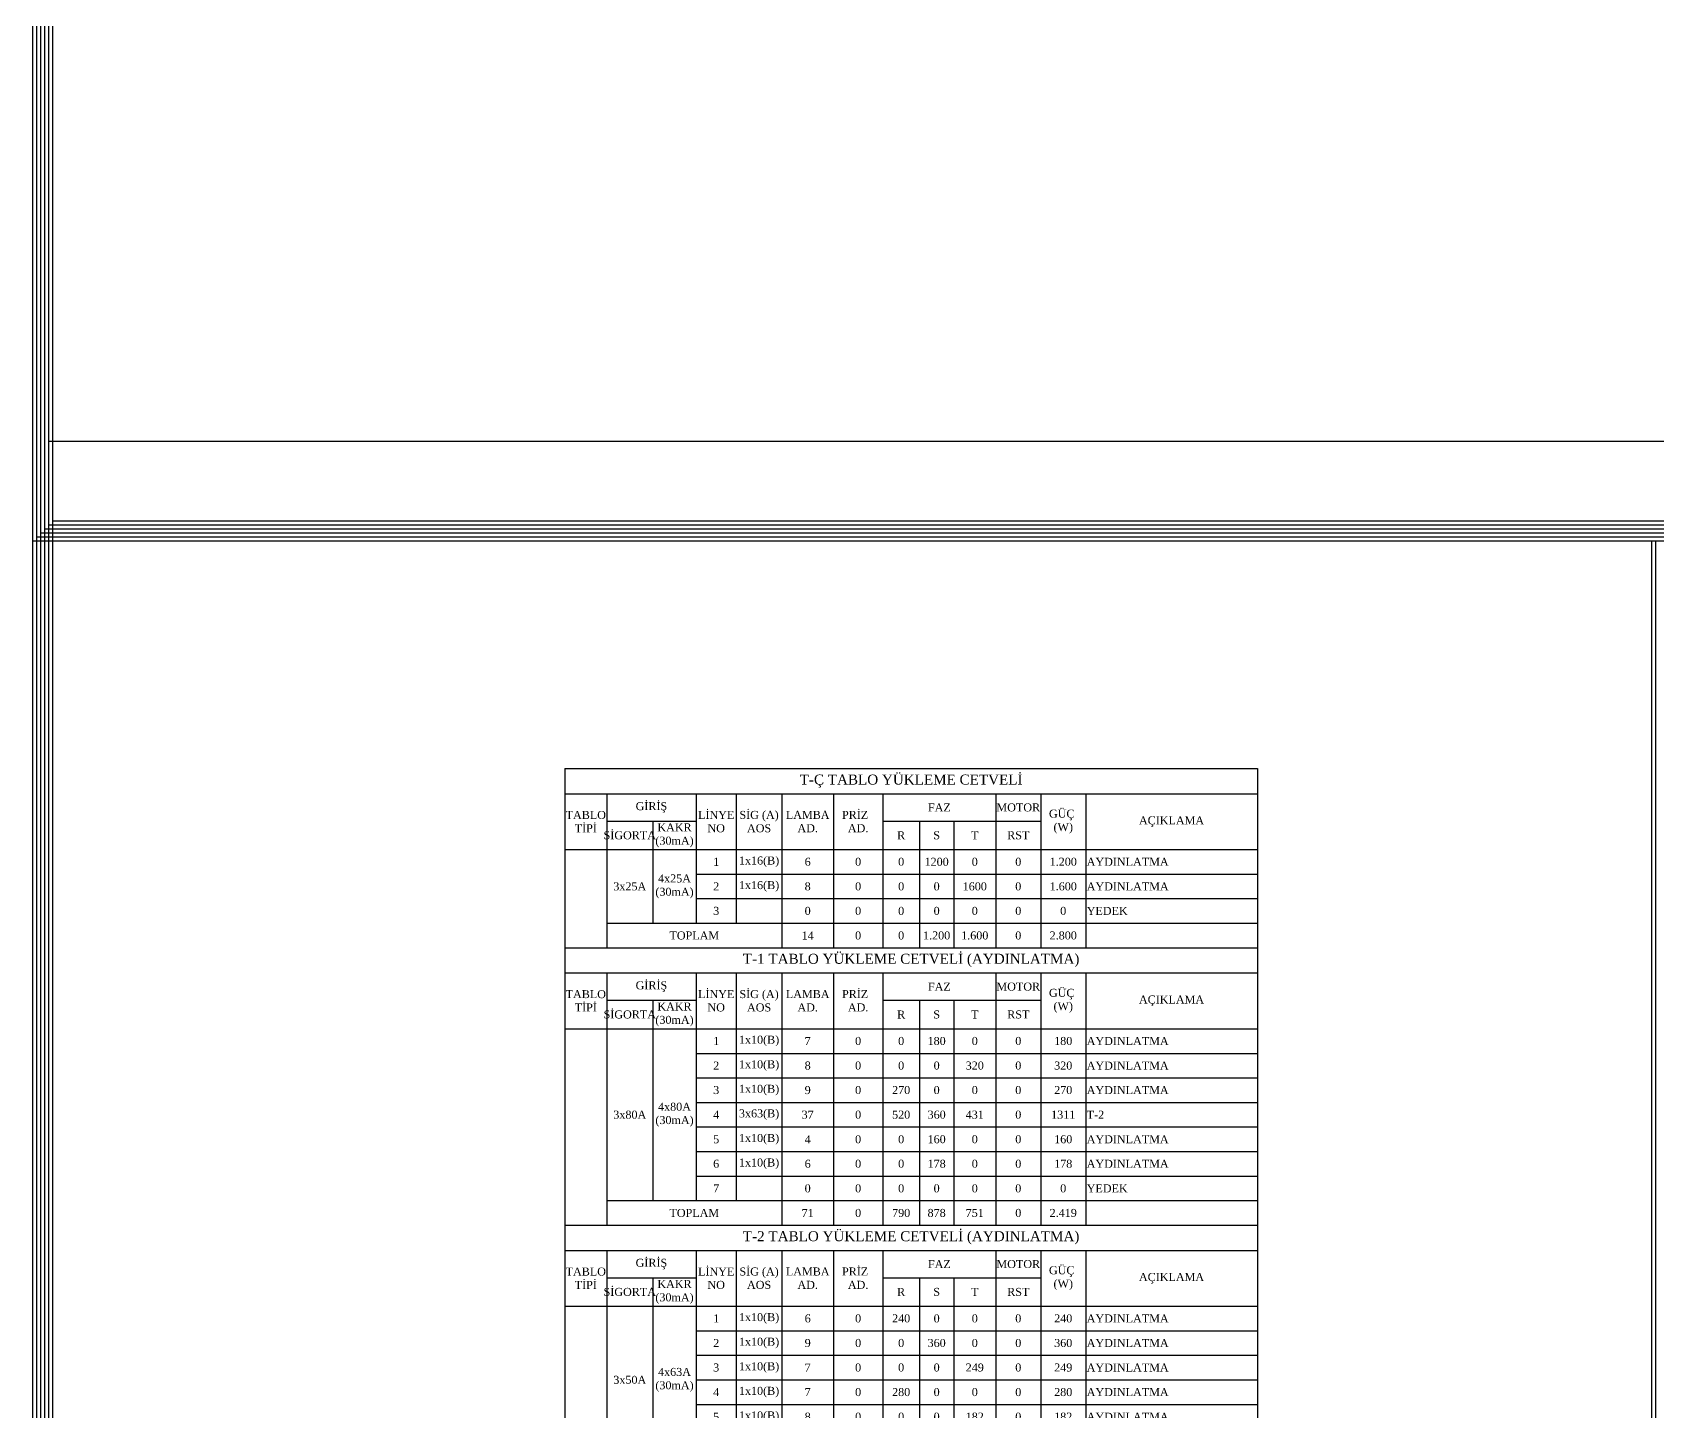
# Model space of a CAD drawing. Header units: millimetres. Extents: x 2046 to 14753, y 2361 to 29276.
# Drawn here: x 2996 to 5038, y 4094 to 5827 of the extents above; entities that cross this region are included whole.
import ezdxf

# ---------------------------------------------------------------- set-up
doc = ezdxf.new("R2010")
doc.units = ezdxf.units.MM
doc.layers.add('Elektrik Yazı', color=7, linetype='Continuous')
doc.layers.add('yazi', color=251, linetype='Continuous', lineweight=25)
doc.styles.add('Elektrik Yazı', font='times.ttf')

# ---------------------------------------------------------------- blocks, each defined once
blk = doc.blocks.new('*T201')
at = {"layer": 'Elektrik Yazı', "color": 0, "linetype": 'ByBlock', "lineweight": -2, "transparency": 16777216}
for p, q in [((0, 0), (870.4, 0)), ((0, 0), (0, -348.6)), ((870.4, 0), (870.4, -348.6)), ((0, -31.6), (870.4, -31.6)), ((52.6, -31.6), (52.6, -348.6)), ((165, -31.6), (165, -101.7)), ((215.3, -31.6), (215.3, -317.7)), ((272.9, -31.6), (272.9, -348.6)), ((337.5, -31.6), (337.5, -348.6)), ((399.7, -31.6), (399.7, -348.6)), ((541.7, -31.6), (541.7, -348.6)), ((598.1, -31.6), (598.1, -101.7)), ((654.6, -31.6), (654.6, -348.6)), ((52.6, -66), (165, -66)), ((110.6, -66), (110.6, -317.7)), ((399.7, -66), (598.1, -66)), ((445.8, -66), (445.8, -348.6)), ((488.8, -66), (488.8, -348.6)), ((0, -101.7), (870.4, -101.7)), ((165, -101.7), (165, -317.7)), ((598.1, -101.7), (598.1, -194.3)), ((165, -132.6), (870.4, -132.6)), ((165, -163.4), (870.4, -163.4)), ((165, -194.3), (870.4, -194.3)), ((598.1, -194.3), (598.1, -225.1)), ((165, -225.1), (870.4, -225.1)), ((598.1, -225.1), (598.1, -317.7)), ((165, -256), (870.4, -256)), ((165, -286.9), (870.4, -286.9)), ((52.6, -317.7), (272.9, -317.7)), ((272.9, -317.7), (598.1, -317.7)), ((598.1, -317.7), (870.4, -317.7)), ((598.1, -317.7), (598.1, -348.6)), ((0, -348.6), (870.4, -348.6))]:
    blk.add_line(p, q, dxfattribs=at)
at = {"layer": 'Elektrik Yazı', "color": 0, "linetype": 'ByBlock', "transparency": 16777216, "style": 'Elektrik Yazı'}
for s, insert, char_height, width, attachment_point in [('T-1 TABLO YÜKLEME CETVELİ (AYDINLATMA)', (435.2, -15.8), 12.574, 867.828, 5), ('GİRİŞ', (108.8, -48.8), 10.06, 109.929, 5), ('TABLO TİPİ', (26.3, -66.6), 10.06, 50.048, 5), ('LİNYE NO', (190.2, -66.6), 10.06, 47.711, 5), ('SİG (A) AOS', (244.1, -66.6), 10.059, 55.031, 5), ('LAMBA  AD.', (305.2, -66.6), 10.06, 62.143, 5), ('PRİZ   AD.', (368.6, -66.6), 10.06, 59.606, 5), ('FAZ', (470.7, -48.8), 10.06, 139.451, 5), ('MOTOR', (569.9, -48.8), 10.06, 53.955, 5), ('GÜÇ  (W)', (626.4, -66.6), 10.06, 53.955, 5), ('AÇIKLAMA', (762.5, -66.6), 10.06, 213.197, 5), ('SİGORTA', (81.6, -83.8), 10.06, 55.507, 5), ('KAKR (30mA)', (137.8, -83.8), 10.059, 51.889, 5), ('R', (422.7, -83.8), 10.1, 43.595, 5), ('S', (467.3, -83.8), 10.1, 40.512, 5), ('T', (515.2, -83.8), 10.1, 50.277, 5), ('RST', (569.9, -83.8), 10.06, 53.955, 5), ('1', (190.2, -117.1), 10.1, 47.711, 5), ('1x10(B)', (244.1, -117.1), 10.06, 55.031, 5), ('7', (305.2, -117.1), 10.1, 62.143, 5), ('0', (368.6, -117.1), 10.1, 59.606, 5), ('0', (422.7, -117.1), 10.1, 43.595, 5), ('180', (467.3, -117.1), 10.06, 40.512, 5), ('0', (515.2, -117.1), 10.1, 50.277, 5), ('0', (569.9, -117.1), 10.1, 53.955, 5), ('180', (626.4, -117.1), 10.06, 53.955, 5), ('AYDINLATMA', (655.9, -117.1), 10.06, 213.197, 4), ('2', (190.2, -148), 10.1, 47.711, 5), ('1x10(B)', (244.1, -148), 10.06, 55.031, 5), ('8', (305.2, -148), 10.1, 62.143, 5), ('0', (368.6, -148), 10.1, 59.606, 5), ('0', (422.7, -148), 10.1, 43.595, 5), ('0', (467.3, -148), 10.1, 40.512, 5), ('320', (515.2, -148), 10.06, 50.277, 5), ('0', (569.9, -148), 10.1, 53.955, 5), ('320', (626.4, -148), 10.06, 53.955, 5), ('AYDINLATMA', (655.9, -148), 10.06, 213.197, 4), ('3', (190.2, -178.8), 10.1, 47.711, 5), ('1x10(B)', (244.1, -178.8), 10.06, 55.031, 5), ('9', (305.2, -178.8), 10.1, 62.143, 5), ('0', (368.6, -178.8), 10.1, 59.606, 5), ('270', (422.7, -178.8), 10.06, 43.595, 5), ('0', (467.3, -178.8), 10.1, 40.512, 5), ('0', (515.2, -178.8), 10.1, 50.277, 5), ('0', (569.9, -178.8), 10.1, 53.955, 5), ('270', (626.4, -178.8), 10.06, 53.955, 5), ('AYDINLATMA', (655.9, -178.8), 10.06, 213.197, 4), ('4x80A (30mA)', (137.8, -209.7), 10.059, 51.889, 5), ('3x63(B)', (244.1, -209.7), 10.06, 55.031, 5), ('3x80A', (81.6, -209.7), 10.06, 55.507, 5), ('4', (190.2, -209.7), 10.1, 47.711, 5), ('37', (305.2, -209.7), 10.06, 62.143, 5), ('0', (368.6, -209.7), 10.1, 59.606, 5), ('520', (422.7, -209.7), 10.06, 43.595, 5), ('360', (467.3, -209.7), 10.06, 40.512, 5), ('431', (515.2, -209.7), 10.06, 50.277, 5), ('0', (569.9, -209.7), 10.1, 53.955, 5), ('1311', (626.4, -209.7), 10.06, 53.955, 5), ('T-2', (655.9, -209.7), 10.06, 213.197, 4), ('5', (190.2, -240.6), 10.1, 47.711, 5), ('1x10(B)', (244.1, -240.6), 10.06, 55.031, 5), ('4', (305.2, -240.6), 10.1, 62.143, 5), ('0', (368.6, -240.6), 10.1, 59.606, 5), ('0', (422.7, -240.6), 10.1, 43.595, 5), ('160', (467.3, -240.6), 10.06, 40.512, 5), ('0', (515.2, -240.6), 10.1, 50.277, 5), ('0', (569.9, -240.6), 10.1, 53.955, 5), ('160', (626.4, -240.6), 10.06, 53.955, 5), ('AYDINLATMA', (655.9, -240.6), 10.06, 213.197, 4), ('1x10(B)', (244.1, -271.4), 10.06, 55.031, 5), ('6', (190.2, -271.4), 10.1, 47.711, 5), ('6', (305.2, -271.4), 10.1, 62.143, 5), ('0', (368.6, -271.4), 10.1, 59.606, 5), ('0', (422.7, -271.4), 10.1, 43.595, 5), ('178', (467.3, -271.4), 10.06, 40.512, 5), ('0', (515.2, -271.4), 10.1, 50.277, 5), ('0', (569.9, -271.4), 10.1, 53.955, 5), ('178', (626.4, -271.4), 10.06, 53.955, 5), ('AYDINLATMA', (655.9, -271.4), 10.06, 213.197, 4), ('7', (190.2, -302.3), 10.1, 47.711, 5), ('0', (305.2, -302.3), 10.1, 62.143, 5), ('0', (368.6, -302.3), 10.1, 59.606, 5), ('0', (422.7, -302.3), 10.1, 43.595, 5), ('0', (467.3, -302.3), 10.1, 40.512, 5), ('0', (515.2, -302.3), 10.1, 50.277, 5), ('0', (569.9, -302.3), 10.1, 53.955, 5), ('0', (626.4, -302.3), 10.1, 53.955, 5), ('YEDEK', (655.9, -302.3), 10.06, 213.197, 4), ('TOPLAM', (162.7, -333.2), 10.06, 217.738, 5), ('71', (305.2, -333.2), 10.06, 62.143, 5), ('0', (368.6, -333.2), 10.1, 59.606, 5), ('790', (422.7, -333.2), 10.06, 43.595, 5), ('878', (467.3, -333.2), 10.06, 40.512, 5), ('751', (515.2, -333.2), 10.06, 50.277, 5), ('0', (569.9, -333.2), 10.1, 53.955, 5), ('2.419', (626.4, -333.2), 10.06, 53.955, 5)]:
    blk.add_mtext(s, dxfattribs=dict(at, insert=insert, char_height=char_height, width=width, attachment_point=attachment_point))
blk = doc.blocks.new('*T202')
at = {"layer": 'Elektrik Yazı', "color": 0, "linetype": 'ByBlock', "lineweight": -2, "transparency": 16777216}
for p, q in [((0, 0), (870.4, 0)), ((0, 0), (0, -317.7)), ((870.4, 0), (870.4, -317.7)), ((0, -31.6), (870.4, -31.6)), ((52.6, -31.6), (52.6, -317.7)), ((165, -31.6), (165, -101.7)), ((215.3, -31.6), (215.3, -286.9)), ((272.9, -31.6), (272.9, -317.7)), ((337.5, -31.6), (337.5, -317.7)), ((399.7, -31.6), (399.7, -317.7)), ((541.7, -31.6), (541.7, -317.7)), ((598.1, -31.6), (598.1, -101.7)), ((654.6, -31.6), (654.6, -317.7)), ((52.6, -66), (165, -66)), ((110.6, -66), (110.6, -286.9)), ((399.7, -66), (598.1, -66)), ((445.8, -66), (445.8, -317.7)), ((488.8, -66), (488.8, -317.7)), ((0, -101.7), (870.4, -101.7)), ((165, -101.7), (165, -286.9)), ((598.1, -101.7), (598.1, -286.9)), ((165, -132.6), (870.4, -132.6)), ((165, -163.4), (870.4, -163.4)), ((165, -194.3), (870.4, -194.3)), ((165, -225.1), (870.4, -225.1)), ((165, -256), (870.4, -256)), ((52.6, -286.9), (870.4, -286.9)), ((598.1, -286.9), (598.1, -317.7)), ((0, -317.7), (870.4, -317.7))]:
    blk.add_line(p, q, dxfattribs=at)
at = {"layer": 'Elektrik Yazı', "color": 0, "linetype": 'ByBlock', "transparency": 16777216, "style": 'Elektrik Yazı'}
for s, insert, char_height, width, attachment_point in [('T-2 TABLO YÜKLEME CETVELİ (AYDINLATMA)', (435.2, -15.8), 12.574, 867.828, 5), ('GİRİŞ', (108.8, -48.8), 10.06, 109.929, 5), ('TABLO TİPİ', (26.3, -66.6), 10.06, 50.048, 5), ('LİNYE NO', (190.2, -66.6), 10.06, 47.711, 5), ('SİG (A) AOS', (244.1, -66.6), 10.059, 55.031, 5), ('LAMBA  AD.', (305.2, -66.6), 10.06, 62.143, 5), ('PRİZ   AD.', (368.6, -66.6), 10.06, 59.606, 5), ('FAZ', (470.7, -48.8), 10.06, 139.451, 5), ('MOTOR', (569.9, -48.8), 10.06, 53.955, 5), ('GÜÇ  (W)', (626.4, -66.6), 10.06, 53.955, 5), ('AÇIKLAMA', (762.5, -66.6), 10.06, 213.197, 5), ('SİGORTA', (81.6, -83.8), 10.06, 55.507, 5), ('KAKR (30mA)', (137.8, -83.8), 10.059, 51.889, 5), ('R', (422.7, -83.8), 10.1, 43.595, 5), ('S', (467.3, -83.8), 10.1, 40.512, 5), ('T', (515.2, -83.8), 10.1, 50.277, 5), ('RST', (569.9, -83.8), 10.06, 53.955, 5), ('1', (190.2, -117.1), 10.1, 47.711, 5), ('1x10(B)', (244.1, -117.1), 10.06, 55.031, 5), ('6', (305.2, -117.1), 10.1, 62.143, 5), ('0', (368.6, -117.1), 10.1, 59.606, 5), ('240', (422.7, -117.1), 10.06, 43.595, 5), ('0', (467.3, -117.1), 10.1, 40.512, 5), ('0', (515.2, -117.1), 10.1, 50.277, 5), ('0', (569.9, -117.1), 10.1, 53.955, 5), ('240', (626.4, -117.1), 10.06, 53.955, 5), ('AYDINLATMA', (655.9, -117.1), 10.06, 213.197, 4), ('2', (190.2, -148), 10.1, 47.711, 5), ('1x10(B)', (244.1, -148), 10.06, 55.031, 5), ('9', (305.2, -148), 10.1, 62.143, 5), ('0', (368.6, -148), 10.1, 59.606, 5), ('0', (422.7, -148), 10.1, 43.595, 5), ('360', (467.3, -148), 10.06, 40.512, 5), ('0', (515.2, -148), 10.1, 50.277, 5), ('0', (569.9, -148), 10.1, 53.955, 5), ('360', (626.4, -148), 10.06, 53.955, 5), ('AYDINLATMA', (655.9, -148), 10.06, 213.197, 4), ('4x63A (30mA)', (137.8, -194.3), 10.059, 51.889, 5), ('3', (190.2, -178.8), 10.1, 47.711, 5), ('1x10(B)', (244.1, -178.8), 10.06, 55.031, 5), ('7', (305.2, -178.8), 10.1, 62.143, 5), ('0', (368.6, -178.8), 10.1, 59.606, 5), ('0', (422.7, -178.8), 10.1, 43.595, 5), ('0', (467.3, -178.8), 10.1, 40.512, 5), ('249', (515.2, -178.8), 10.06, 50.277, 5), ('0', (569.9, -178.8), 10.1, 53.955, 5), ('249', (626.4, -178.8), 10.06, 53.955, 5), ('AYDINLATMA', (655.9, -178.8), 10.06, 213.197, 4), ('3x50A', (81.6, -194.3), 10.06, 55.507, 5), ('1x10(B)', (244.1, -209.7), 10.06, 55.031, 5), ('4', (190.2, -209.7), 10.1, 47.711, 5), ('7', (305.2, -209.7), 10.1, 62.143, 5), ('0', (368.6, -209.7), 10.1, 59.606, 5), ('280', (422.7, -209.7), 10.06, 43.595, 5), ('0', (467.3, -209.7), 10.1, 40.512, 5), ('0', (515.2, -209.7), 10.1, 50.277, 5), ('0', (569.9, -209.7), 10.1, 53.955, 5), ('280', (626.4, -209.7), 10.06, 53.955, 5), ('AYDINLATMA', (655.9, -209.7), 10.06, 213.197, 4), ('5', (190.2, -240.6), 10.1, 47.711, 5), ('1x10(B)', (244.1, -240.6), 10.06, 55.031, 5), ('8', (305.2, -240.6), 10.1, 62.143, 5), ('0', (368.6, -240.6), 10.1, 59.606, 5), ('0', (422.7, -240.6), 10.1, 43.595, 5), ('0', (467.3, -240.6), 10.1, 40.512, 5), ('182', (515.2, -240.6), 10.06, 50.277, 5), ('0', (569.9, -240.6), 10.1, 53.955, 5), ('182', (626.4, -240.6), 10.06, 53.955, 5), ('AYDINLATMA', (655.9, -240.6), 10.06, 213.197, 4), ('6', (190.2, -271.4), 10.1, 47.711, 5), ('0', (305.2, -271.4), 10.1, 62.143, 5), ('0', (368.6, -271.4), 10.1, 59.606, 5), ('0', (422.7, -271.4), 10.1, 43.595, 5), ('0', (467.3, -271.4), 10.1, 40.512, 5), ('0', (515.2, -271.4), 10.1, 50.277, 5), ('0', (569.9, -271.4), 10.1, 53.955, 5), ('0', (626.4, -271.4), 10.1, 53.955, 5), ('YEDEK', (655.9, -271.4), 10.06, 213.197, 4), ('TOPLAM', (162.7, -302.3), 10.06, 217.738, 5), ('37', (305.2, -302.3), 10.06, 62.143, 5), ('0', (368.6, -302.3), 10.1, 59.606, 5), ('520', (422.7, -302.3), 10.06, 43.595, 5), ('360', (467.3, -302.3), 10.06, 40.512, 5), ('431', (515.2, -302.3), 10.06, 50.277, 5), ('0', (569.9, -302.3), 10.1, 53.955, 5), ('1.311', (626.4, -302.3), 10.06, 53.955, 5)]:
    blk.add_mtext(s, dxfattribs=dict(at, insert=insert, char_height=char_height, width=width, attachment_point=attachment_point))
blk = doc.blocks.new('*T216')
at = {"layer": 'Elektrik Yazı', "color": 0, "linetype": 'ByBlock', "lineweight": -2, "transparency": 16777216}
for p, q in [((0, 0), (870.4, 0)), ((0, 0), (0, -225.1)), ((870.4, 0), (870.4, -225.1)), ((0, -31.6), (870.4, -31.6)), ((52.6, -31.6), (52.6, -225.1)), ((165, -31.6), (165, -101.7)), ((215.3, -31.6), (215.3, -194.3)), ((272.9, -31.6), (272.9, -225.1)), ((337.5, -31.6), (337.5, -225.1)), ((399.7, -31.6), (399.7, -225.1)), ((541.7, -31.6), (541.7, -225.1)), ((598.1, -31.6), (598.1, -101.7)), ((654.6, -31.6), (654.6, -225.1)), ((52.6, -66), (165, -66)), ((110.6, -66), (110.6, -194.3)), ((399.7, -66), (598.1, -66)), ((445.8, -66), (445.8, -225.1)), ((488.8, -66), (488.8, -225.1)), ((0, -101.7), (870.4, -101.7)), ((165, -101.7), (165, -194.3)), ((598.1, -101.7), (598.1, -194.3)), ((165, -132.6), (870.4, -132.6)), ((165, -163.4), (870.4, -163.4)), ((52.6, -194.3), (870.4, -194.3)), ((598.1, -194.3), (598.1, -225.1)), ((0, -225.1), (870.4, -225.1))]:
    blk.add_line(p, q, dxfattribs=at)
at = {"layer": 'Elektrik Yazı', "color": 0, "linetype": 'ByBlock', "transparency": 16777216, "style": 'Elektrik Yazı'}
for s, insert, char_height, width, attachment_point in [('T-Ç TABLO YÜKLEME CETVELİ', (435.2, -15.8), 12.574, 867.828, 5), ('GİRİŞ', (108.8, -48.8), 10.06, 109.929, 5), ('TABLO TİPİ', (26.3, -66.6), 10.06, 50.048, 5), ('LİNYE NO', (190.2, -66.6), 10.06, 47.711, 5), ('SİG (A) AOS', (244.1, -66.6), 10.059, 55.031, 5), ('LAMBA  AD.', (305.2, -66.6), 10.06, 62.143, 5), ('PRİZ   AD.', (368.6, -66.6), 10.06, 59.606, 5), ('FAZ', (470.7, -48.8), 10.06, 139.451, 5), ('MOTOR', (569.9, -48.8), 10.06, 53.955, 5), ('GÜÇ  (W)', (626.4, -66.6), 10.06, 53.955, 5), ('AÇIKLAMA', (762.5, -66.6), 10.06, 213.197, 5), ('SİGORTA', (81.6, -83.8), 10.06, 55.507, 5), ('KAKR (30mA)', (137.8, -83.8), 10.059, 51.889, 5), ('R', (422.7, -83.8), 10.1, 43.595, 5), ('S', (467.3, -83.8), 10.1, 40.512, 5), ('T', (515.2, -83.8), 10.1, 50.277, 5), ('RST', (569.9, -83.8), 10.06, 53.955, 5), ('1', (190.2, -117.1), 10.1, 47.711, 5), ('1x16(B)', (244.1, -117.1), 10.06, 55.031, 5), ('6', (305.2, -117.1), 10.1, 62.143, 5), ('0', (368.6, -117.1), 10.1, 59.606, 5), ('0', (422.7, -117.1), 10.1, 43.595, 5), ('1200', (467.3, -117.1), 10.06, 40.512, 5), ('0', (515.2, -117.1), 10.1, 50.277, 5), ('0', (569.9, -117.1), 10.1, 53.955, 5), ('1.200', (626.4, -117.1), 10.06, 53.955, 5), ('AYDINLATMA', (655.9, -117.1), 10.06, 213.197, 4), ('3x25A', (81.6, -148), 10.06, 55.507, 5), ('4x25A (30mA)', (137.8, -148), 10.059, 51.889, 5), ('2', (190.2, -148), 10.1, 47.711, 5), ('1x16(B)', (244.1, -148), 10.06, 55.031, 5), ('8', (305.2, -148), 10.1, 62.143, 5), ('0', (368.6, -148), 10.1, 59.606, 5), ('0', (422.7, -148), 10.1, 43.595, 5), ('0', (467.3, -148), 10.1, 40.512, 5), ('1600', (515.2, -148), 10.06, 50.277, 5), ('0', (569.9, -148), 10.1, 53.955, 5), ('1.600', (626.4, -148), 10.06, 53.955, 5), ('AYDINLATMA', (655.9, -148), 10.06, 213.197, 4), ('3', (190.2, -178.8), 10.1, 47.711, 5), ('0', (305.2, -178.8), 10.1, 62.143, 5), ('0', (368.6, -178.8), 10.1, 59.606, 5), ('0', (422.7, -178.8), 10.1, 43.595, 5), ('0', (467.3, -178.8), 10.1, 40.512, 5), ('0', (515.2, -178.8), 10.1, 50.277, 5), ('0', (569.9, -178.8), 10.1, 53.955, 5), ('0', (626.4, -178.8), 10.1, 53.955, 5), ('YEDEK', (655.9, -178.8), 10.06, 213.197, 4), ('TOPLAM', (162.7, -209.7), 10.06, 217.738, 5), ('14', (305.2, -209.7), 10.06, 62.143, 5), ('0', (368.6, -209.7), 10.1, 59.606, 5), ('0', (422.7, -209.7), 10.1, 43.595, 5), ('1.200', (467.3, -209.7), 10.06, 40.512, 5), ('1.600', (515.2, -209.7), 10.06, 50.277, 5), ('0', (569.9, -209.7), 10.1, 53.955, 5), ('2.800', (626.4, -209.7), 10.06, 53.955, 5)]:
    blk.add_mtext(s, dxfattribs=dict(at, insert=insert, char_height=char_height, width=width, attachment_point=attachment_point))

msp = doc.modelspace()

# ---------------------------------------------------------------- linework, layer by layer
at = {"layer": 'yazi'}
for p, q in [((3000.515, 26057.18), (3000.515, 2361.267)), ((3010.515, 26042.18), (3010.515, 2361.267)), ((3020.515, 26032.18), (3020.515, 2361.267)), ((2995.515, 8020.024), (2995.515, 2361.267)), ((3005.515, 8020.024), (3005.515, 2361.267)), ((3015.515, 8020.024), (3015.515, 2361.267)), ((3020.515, 5213.146), (11484.215, 5213.146)), ((2995.515, 5188.146), (11484.215, 5188.146)), ((3000.515, 5193.146), (11479.215, 5193.146)), ((3005.515, 5198.146), (11474.215, 5198.146)), ((3010.515, 5203.146), (11469.215, 5203.146)), ((3015.515, 5208.146), (11464.215, 5208.146))]:
    msp.add_line(p, q, dxfattribs=at)
for points in [[(3015.515, 5313.146), (11484.215, 5313.146)], [(5030.478, 5188.146), (5030.478, 2381.267)], [(5035.478, 5188.146), (5035.478, 2381.267)]]:
    msp.add_lwpolyline(points, dxfattribs=at)

# ---------------------------------------------------------------- block references
for name, p in [('*T216', (3664.645, 4901.766)), ('*T201', (3664.645, 4676.619)), ('*T202', (3664.645, 4328.011))]:
    msp.add_blockref(name, p)

doc.saveas('drawing.dxf')
